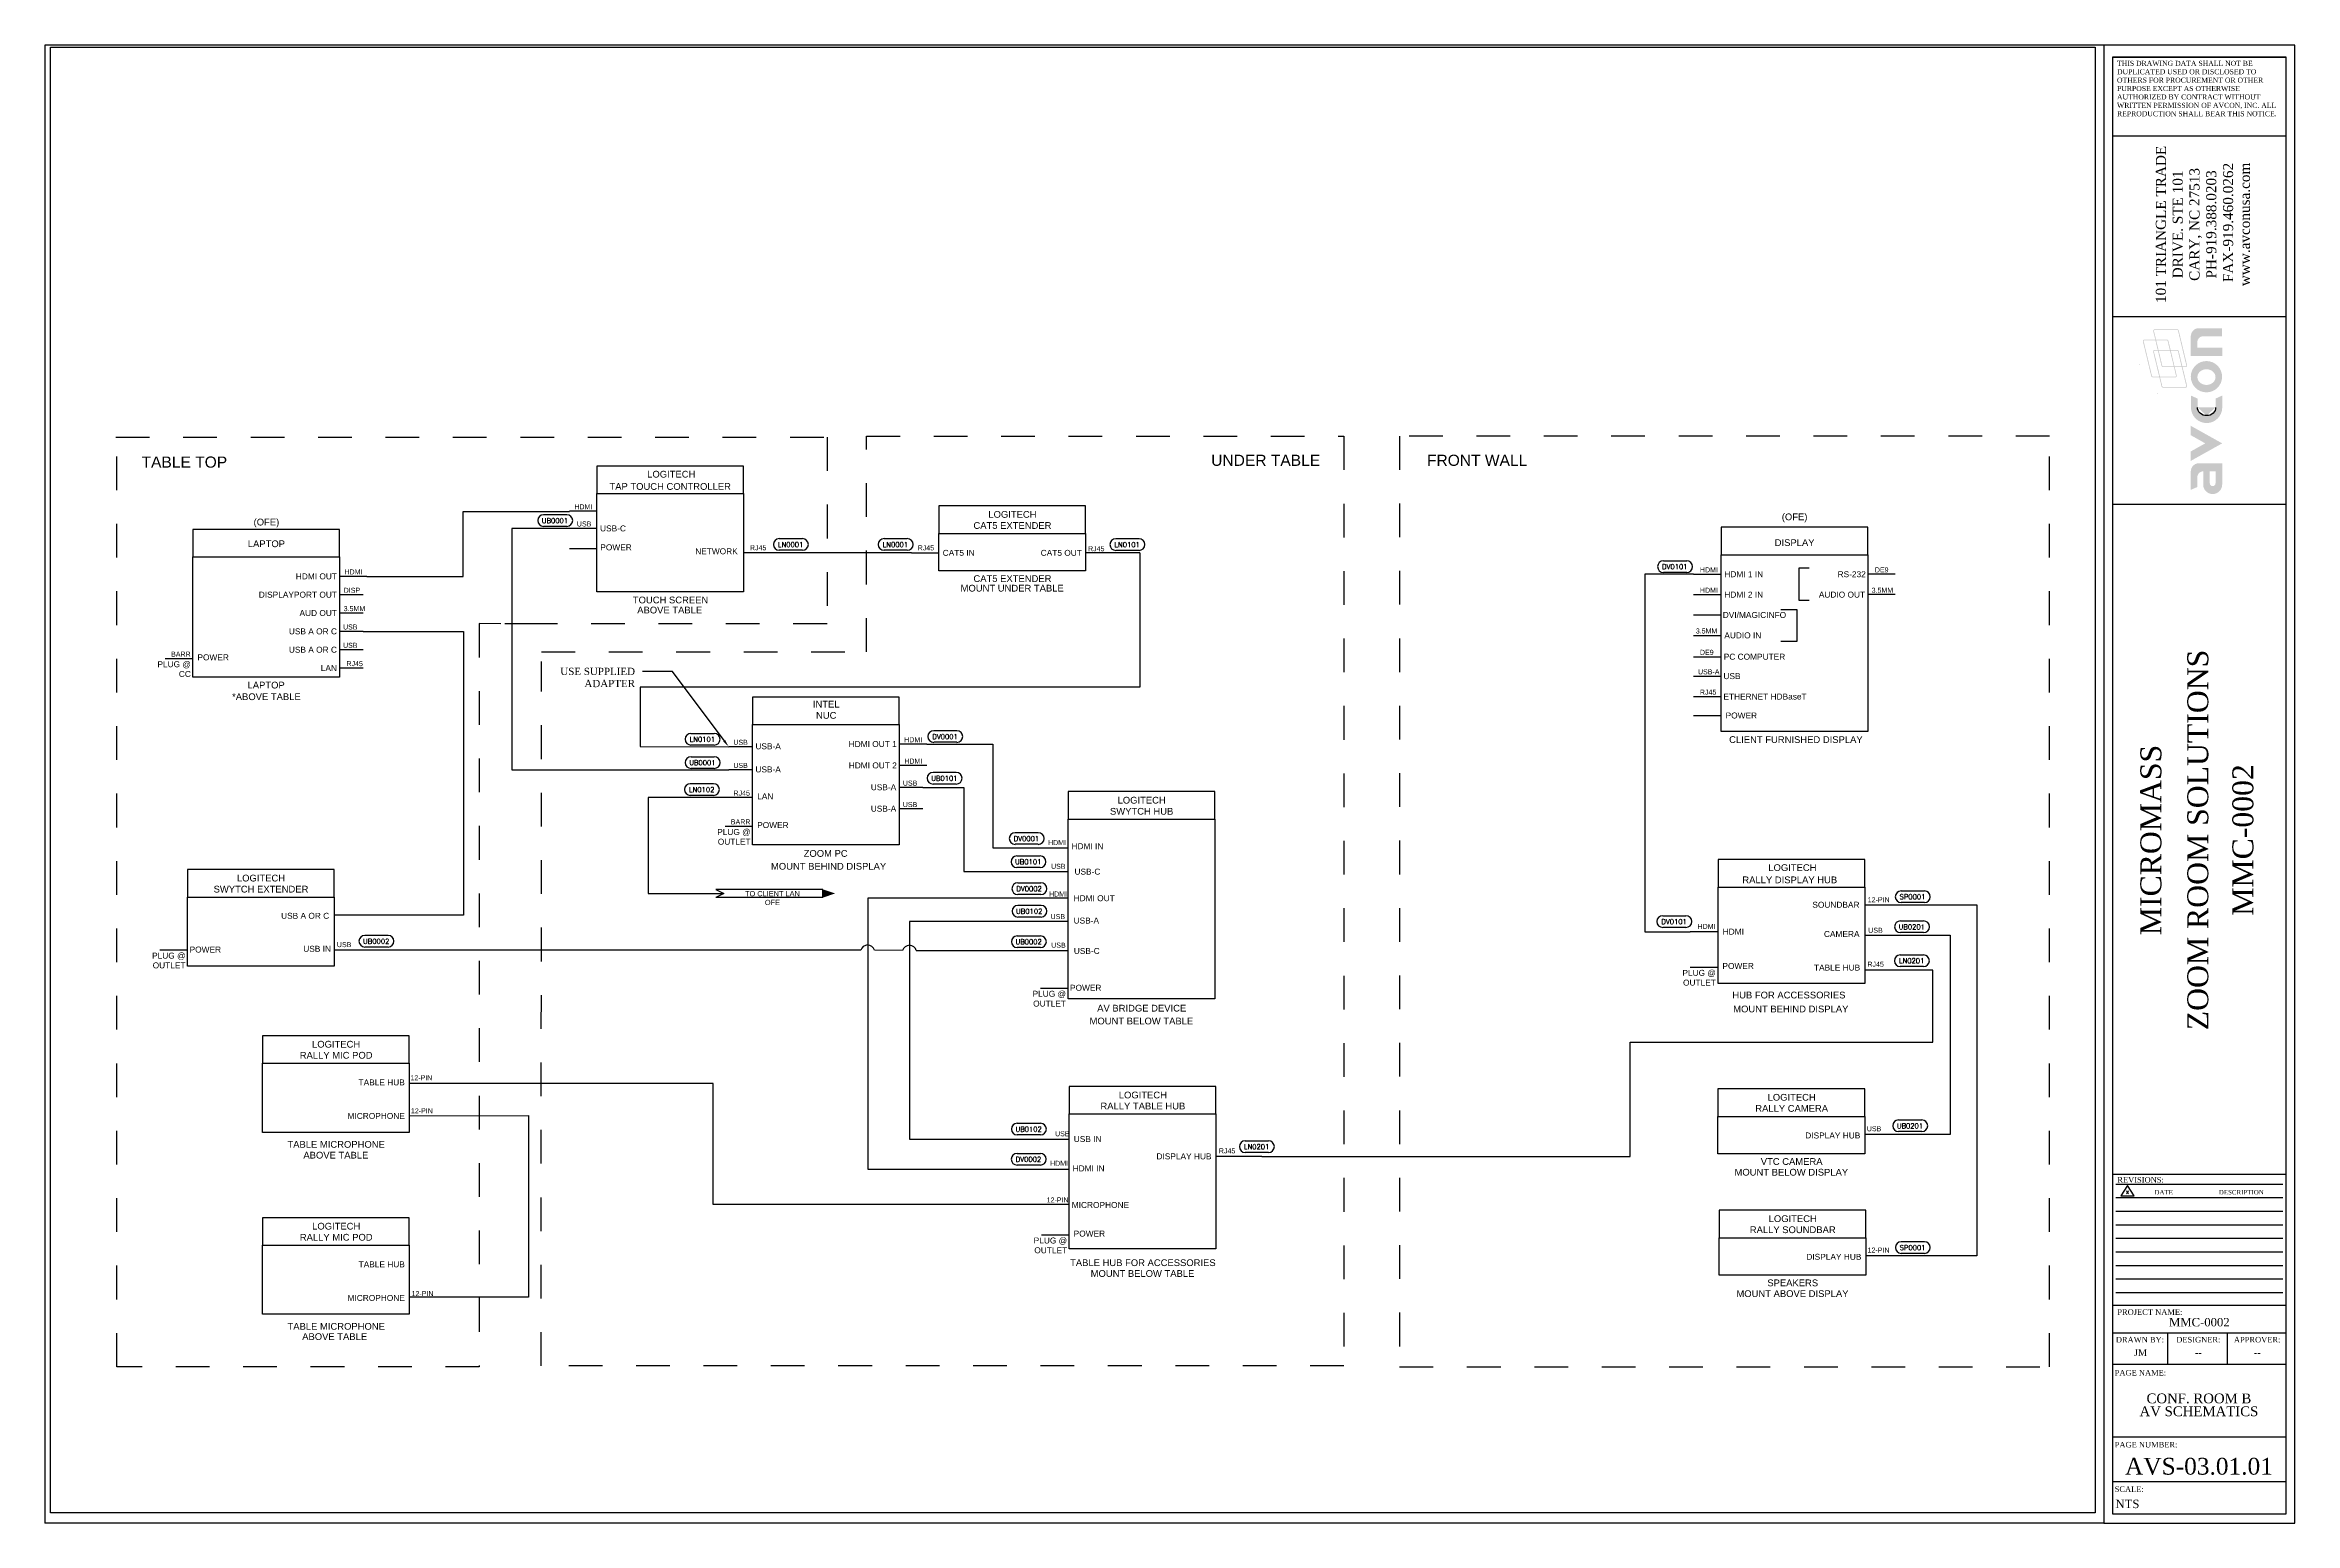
# Paper-space layout 'CR B' of a CAD drawing. Header units: inches. Extents: x 1 to 34.5, y 0.9 to 22.9.
# The model-space entities are those that its viewports show. They can reach past a viewport. Long polylines and large blocks are cut down to what shows.
import ezdxf
from ezdxf import colors
from ezdxf.entities.mleader import LeaderData, LeaderLine
from ezdxf.enums import TextEntityAlignment as Align
from ezdxf.math import Vec2, Vec3

# ---------------------------------------------------------------- set-up
doc = ezdxf.new("R2010")
doc.units = ezdxf.units.IN
doc.header["$MEASUREMENT"] = 0
doc.linetypes.add('1DASH', pattern=[1, 0.5, -0.5])
for name, color, linetype in [('AV-1-DASH', 3, '1DASH'), ('AV-BORDER', 7, 'Continuous'), ('AV-CABLE-AUDIO', 4, 'Continuous'), ('AV-CABLE-CNTRL', 2, 'Continuous'), ('AV-CABLE-VIDEO', 6, 'Continuous'), ('AV-CBL-AUDIO', 4, 'Continuous'), ('AV-DEVICE', 4, 'Continuous'), ('AV-NOTE', 1, 'Continuous'), ('AV-TEXT', 2, 'Continuous')]:
    doc.layers.add(name, color=color, linetype=linetype)
doc.layers.add('AV-VPRT', color=9, linetype='Continuous', plot=False)
doc.styles.add('AVCON', font='BOOKOS.TTF')
doc.styles.add('PDF Arial', font='arial.ttf')
doc.styles.get("Standard").update_dxf_attribs({"font": 'simplex.shx'})
doc.styles.add('WL-BASE', font='arial.ttf')

# ---------------------------------------------------------------- blocks, each defined once
blk = doc.blocks.new('PAGE TITLES')
at = {"style": 'AVCON'}
for tag, height, p in [('NAME-1', 0.146, (1.295, 1.842)), ('NAME-2', 0.146, (1.295, 1.65)), ('NAME-3', 0.146, (1.295, 1.458)), ('NAME-4', 0.146, (1.295, 1.261)), ('PAGE_NUMBER', 0.25, (1.295, 0.588))]:
    blk.add_attdef(tag, text='', height=height, dxfattribs=at).set_placement(p, align=Align.CENTER)
blk.add_attdef('SCALE', (0.051, 0.089), '', height=0.125, dxfattribs=at)
blk = doc.blocks.new('REVISION CALL-OUT')
for p, q in [((0, 0.3), (-0.2, 0)), ((-0.2, 0), (0.2, 0)), ((0.2, 0), (0, 0.3))]:
    blk.add_line(p, q)
at = {"layer": 'AV-TEXT', "flags": 4}
blk.add_attdef('CHANGE', text='', height=0.125, dxfattribs=at).set_placement((0, 0.121), align=Align.MIDDLE_CENTER)
blk = doc.blocks.new('NEW Title Block Arch-D USE THIS')
at = {"layer": 'AV-BORDER'}
for p, q in [((43.707, 25.108), (46.297, 25.108)), ((43.707, 23.939), (46.297, 23.939)), ((43.707, 21.249), (46.297, 21.249)), ((43.76, 8.337), (46.246, 8.337)), ((43.76, 8.135), (46.246, 8.135)), ((43.76, 7.933), (46.246, 7.933)), ((43.76, 7.731), (46.246, 7.731)), ((43.76, 7.529), (46.246, 7.529)), ((43.76, 7.327), (46.246, 7.327)), ((43.76, 7.126), (46.246, 7.126)), ((43.76, 6.924), (46.246, 6.924)), ((43.76, 6.722), (46.246, 6.722)), ((43.707, 6.532), (46.297, 6.532)), ((43.707, 6.121), (46.297, 6.121)), ((44.533, 5.656), (44.533, 6.121)), ((45.423, 5.656), (45.423, 6.121)), ((43.707, 5.656), (46.297, 5.656)), ((43.707, 4.573), (46.297, 4.573)), ((43.707, 3.911), (46.297, 3.911))]:
    blk.add_line(p, q, dxfattribs=at)
at = {"layer": 'AV-BORDER', "color": 7, "linetype": 'Continuous'}
for points in [[(12.926, 25.291), (12.926, 3.291)], [(43.707, 25.291), (12.926, 25.291)], [(43.578, 3.291), (12.926, 3.291)]]:
    blk.add_lwpolyline(points, dxfattribs=at)
for points in [[(43.578, 3.291), (46.426, 3.291), (46.426, 25.291), (43.578, 25.291)], [(46.297, 3.428), (46.297, 25.108), (43.707, 25.108), (43.707, 3.428)], [(46.297, 8.482), (46.297, 25.108), (43.707, 25.108), (43.707, 8.482)], [(46.297, 8.482), (46.297, 18.453), (43.707, 18.453), (43.707, 8.482)]]:
    blk.add_lwpolyline(points, close=True, dxfattribs=at)
at = {"xscale": 0.5, "yscale": 0.5, "zscale": 0.5}
blk.add_blockref('REVISION CALL-OUT', (43.934, 8.163), dxfattribs=at).add_auto_attribs({'CHANGE': 'x'})
at = {"layer": 'AV-BORDER', "color": 7, "style": 'AVCON'}
for s, height, p in [('REVISIONS:', 0.0833, (43.781, 8.399)), ('DATE', 0.0675, (44.334, 8.215)), ('DESCRIPTION', 0.0675, (45.292, 8.215)), ('PROJECT NAME:', 0.08333, (43.781, 6.431)), ('PAGE NAME:', 0.0833, (43.742, 5.528)), ('PAGE NUMBER:', 0.08333, (43.742, 4.457)), ('SCALE:', 0.0833, (43.742, 3.795))]:
    blk.add_text(s, height=height, dxfattribs=at).set_placement(p, align=Align.MIDDLE_LEFT)
for s, p in [('DRAWN BY: ', (44.133, 6.02)), ('DESIGNER:', (44.987, 6.02)), ('APPROVER:', (45.863, 6.02))]:
    blk.add_text(s, height=0.0833, dxfattribs=at).set_placement(p, align=Align.MIDDLE_CENTER)
at = {"layer": 'AV-BORDER', "insert": (43.776, 25.056), "char_height": 0.075, "width": 2.4436, "attachment_point": 1, "style": 'AVCON'}
blk.add_mtext('{\\C7;THIS DRAWING DATA SHALL NOT BE DUPLICATED USED OR DISCLOSED TO OTHERS FOR PROCUREMENT OR OTHER PURPOSE EXCEPT AS OTHERWISE AUTHORIZED BY CONTRACT WITHOUT WRITTEN PERMISSION OF AVCON, INC. ALL REPRODUCTION SHALL BEAR THIS NOTICE.\\fCourier New|b1|i0|c0|p49;\\P\\H1.333x;\\C256; }', dxfattribs=at)
at = {"layer": 'AV-BORDER', "insert": (45.056, 22.621), "char_height": 0.15, "width": 3.5056, "attachment_point": 5, "rotation": 90, "style": 'AVCON'}
blk.add_mtext('101 TRIANGLE TRADE \\PDRIVE. STE 101\\PCARY, NC 27513\\PPH-919.388.0203\\P FAX-919.460.0262\\Pwww.avconusa.com', dxfattribs=at)
at = {"layer": 'AV-BORDER', "style": 'AVCON'}
for tag, p in [('PROJECT_NAME_2', (45.806, 13.458)), ('PROJECT_NAME', (45.135, 13.458)), ('CLIENT', (44.436, 13.458))]:
    blk.add_attdef(tag, text='', height=0.312, rotation=90, dxfattribs=at).set_placement(p, align=Align.CENTER)
for tag, height, p in [('PROJECT_NAME', 0.125, (45.002, 6.217)), ('DRAWN_BY', 0.1, (44.126, 5.778)), ('DESIGNER', 0.1, (44.986, 5.778)), ('APPROVER', 0.1, (45.863, 5.778))]:
    blk.add_attdef(tag, text='', height=height, dxfattribs=at).set_placement(p, align=Align.CENTER)
blk = doc.blocks.new('WIRE_LABEL')
at = {"layer": 'AV-TEXT'}
for p, q in [((-0.137, 0.141), (0.143, 0.141)), ((0.143, 0), (-0.137, 0))]:
    blk.add_line(p, q, dxfattribs=at)
for centre, start, end in [((-0.137, 0.07), 90, 270), ((0.143, 0.07), 270, 90)]:
    blk.add_arc(centre, 0.0703, start, end, dxfattribs=at)
blk.add_attdef('NUMBER', text='', height=0.06, dxfattribs=at).set_placement((0, 0.039), align=Align.CENTER)

msp = doc.modelspace()

# ---------------------------------------------------------------- linework, layer by layer
for points in [[(104.599, 16.117), (106.79, 16.117), (106.79, 16.528), (104.599, 16.528)], [(104.599, 16.117), (106.79, 16.117), (106.79, 14.651), (104.599, 14.651)], [(109.708, 15.522), (111.9, 15.522), (111.9, 15.933), (109.708, 15.933)], [(109.708, 15.522), (111.9, 15.522), (111.9, 14.964), (109.708, 14.964)], [(106.924, 12.665), (109.116, 12.665), (109.116, 13.076), (106.924, 13.076)], [(106.924, 12.665), (109.116, 12.665), (109.116, 10.867), (106.924, 10.867)], [(111.639, 11.253), (113.831, 11.253), (113.831, 11.664), (111.639, 11.664)], [(111.639, 11.253), (113.831, 11.253), (113.831, 8.57), (111.639, 8.57)], [(98.478, 10.089), (100.67, 10.089), (100.67, 10.5), (98.478, 10.5)], [(121.353, 10.239), (123.545, 10.239), (123.545, 10.65), (121.353, 10.65)], [(98.478, 10.089), (100.67, 10.089), (100.67, 9.057), (98.478, 9.057)], [(121.353, 10.239), (123.545, 10.239), (123.545, 8.798), (121.353, 8.798)], [(99.601, 7.607), (101.793, 7.607), (101.793, 8.018), (99.601, 8.018)], [(99.601, 7.607), (101.793, 7.607), (101.793, 6.574), (99.601, 6.574)], [(111.656, 6.848), (113.848, 6.848), (113.848, 7.259), (111.656, 7.259)], [(121.352, 6.813), (123.544, 6.813), (123.544, 7.224), (121.352, 7.224)], [(111.656, 6.848), (113.848, 6.848), (113.848, 4.834), (111.656, 4.834)], [(121.352, 6.813), (123.544, 6.813), (123.544, 6.255), (121.352, 6.255)], [(121.369, 5), (123.561, 5), (123.561, 5.411), (121.369, 5.411)], [(99.601, 4.888), (101.793, 4.888), (101.793, 5.299), (99.601, 5.299)], [(99.601, 4.888), (101.793, 4.888), (101.793, 3.856), (99.601, 3.856)], [(121.369, 5), (123.561, 5), (123.561, 4.442), (121.369, 4.442)]]:
    msp.add_lwpolyline(points, close=True)
at = {"color": 1}
for points in [[(98.559, 15.172), (100.751, 15.172), (100.751, 15.583), (98.559, 15.583)], [(121.397, 15.203), (123.589, 15.203), (123.589, 15.614), (121.397, 15.614)], [(98.559, 15.172), (100.751, 15.172), (100.751, 13.373), (98.559, 13.373)], [(121.397, 15.203), (123.589, 15.203), (123.589, 12.565), (121.397, 12.565)]]:
    msp.add_lwpolyline(points, close=True, dxfattribs=at)
at = {"layer": 'AV-1-DASH'}
for points in [[(97.409, 16.96), (108.037, 16.96), (108.037, 14.172), (103.727, 14.172), (103.16, 14.173), (102.839, 14.174), (102.839, 3.071), (97.422, 3.071), (97.422, 16.96)], [(103.77, 13.754), (108.625, 13.754), (108.625, 16.974), (115.762, 16.974), (115.762, 16.974), (115.762, 3.084), (103.765, 3.084), (103.77, 13.607)], [(116.593, 16.977), (116.593, 3.071), (126.306, 3.071), (126.306, 16.977), (116.593, 16.977)]]:
    msp.add_lwpolyline(points, dxfattribs=at)
at = {"layer": 'AV-CABLE-AUDIO', "color": 2}
msp.add_line((104.597, 15.598), (103.328, 15.598), dxfattribs=at)
at = {"layer": 'AV-CABLE-AUDIO', "color": 1}
for p, q in [((104.188, 15.297), (104.599, 15.297)), ((122.713, 15.004), (122.559, 15.004)), ((122.559, 15.004), (122.559, 14.525)), ((122.559, 14.525), (122.713, 14.525)), ((122.289, 14.386), (122.529, 14.386)), ((122.529, 14.386), (122.529, 13.907)), ((122.529, 13.907), (122.289, 13.907)), ((98.148, 13.654), (98.559, 13.654)), ((120.986, 12.802), (121.397, 12.802)), ((106.513, 11.148), (106.924, 11.148)), ((98.068, 9.3), (98.479, 9.3)), ((120.938, 9.043), (121.349, 9.043)), ((111.226, 8.729), (111.637, 8.729)), ((111.243, 5.044), (111.654, 5.044))]:
    msp.add_line(p, q, dxfattribs=at)
at = {"layer": 'AV-CABLE-AUDIO'}
for p, q in [((124, 14.608), (123.589, 14.608)), ((120.986, 13.999), (121.397, 13.999))]:
    msp.add_line(p, q, dxfattribs=at)
at = {"layer": 'AV-CABLE-CNTRL'}
for p, q in [((109.297, 15.232), (109.708, 15.232)), ((112.712, 15.232), (111.9, 15.232)), ((101.105, 14.059), (100.751, 14.059)), ((101.105, 13.785), (100.751, 13.785)), ((101.105, 13.511), (100.751, 13.511)), ((120.986, 13.68), (121.397, 13.68)), ((120.986, 13.39), (121.397, 13.39)), ((120.986, 13.085), (121.397, 13.085)), ((106.924, 12.336), (106.57, 12.336)), ((106.924, 11.991), (106.57, 11.991)), ((106.923, 11.578), (106.57, 11.578)), ((109.47, 11.726), (109.116, 11.726)), ((109.47, 11.407), (109.116, 11.407)), ((107.975, 10.202), (106.373, 10.202)), ((106.373, 10.202), (106.493, 10.143)), ((106.493, 10.143), (106.373, 10.084)), ((107.975, 10.085), (107.975, 10.202)), ((107.975, 10.084), (106.373, 10.084)), ((114.537, 6.211), (113.848, 6.211))]:
    msp.add_line(p, q, dxfattribs=at)
at = {"layer": 'AV-CABLE-CNTRL', "color": 1}
msp.add_line((107.975, 10.084), (107.975, 10.202), dxfattribs=at)
at = {"layer": 'AV-CABLE-CNTRL'}
for points in [[(103.328, 15.598), (103.328, 11.989), (106.57, 11.991)], [(112.712, 15.232), (112.712, 13.224), (105.244, 13.224), (105.244, 12.338), (106.565, 12.336)], [(109.297, 15.232), (106.79, 15.232)], [(101.105, 14.059), (102.603, 14.059), (102.603, 9.818), (100.67, 9.818)], [(106.57, 11.578), (105.366, 11.578), (105.366, 10.143), (106.493, 10.143)], [(109.47, 11.726), (110.08, 11.726), (110.08, 10.47), (111.639, 10.47)], [(123.545, 9.973), (125.221, 9.973), (125.221, 4.73), (123.561, 4.73)], [(111.639, 9.726), (109.269, 9.726), (109.269, 6.471), (111.656, 6.471)], [(123.545, 9.519), (124.822, 9.519), (124.822, 6.541), (123.544, 6.541)], [(108.541, 9.294), (100.67, 9.294)], [(109.166, 9.289), (108.747, 9.294)], [(109.371, 9.289), (111.639, 9.289)], [(114.537, 6.211), (120.037, 6.211), (120.037, 7.919), (124.564, 7.919), (124.564, 8.999), (123.545, 8.999)], [(111.656, 5.495), (106.335, 5.495), (106.335, 7.303), (101.793, 7.303)], [(101.793, 6.822), (103.576, 6.827)], [(103.576, 6.827), (103.576, 4.109), (101.797, 4.109)]]:
    msp.add_lwpolyline(points, dxfattribs=at)
for centre in [(108.644, 9.267), (109.269, 9.262)]:
    msp.add_arc(centre, 0.106, 15, 165, dxfattribs=at)
msp.add_solid([(107.975, 10.204), (108.16, 10.143), (107.975, 10.081)], dxfattribs=at)
at = {"layer": 'AV-CABLE-VIDEO'}
for p, q in [((104.599, 15.854), (104.188, 15.854)), ((101.162, 14.881), (100.751, 14.881)), ((109.527, 12.375), (109.116, 12.375)), ((109.529, 12.056), (109.118, 12.056)), ((121.348, 9.572), (120.937, 9.572))]:
    msp.add_line(p, q, dxfattribs=at)
at = {"layer": 'AV-CABLE-VIDEO', "color": 6}
for p, q in [((120.986, 14.913), (121.397, 14.913)), ((120.986, 14.608), (121.397, 14.608)), ((120.986, 14.304), (121.397, 14.304))]:
    msp.add_line(p, q, dxfattribs=at)
at = {"layer": 'AV-CABLE-VIDEO', "color": 2}
msp.add_line((124, 14.913), (123.589, 14.913), dxfattribs=at)
at = {"layer": 'AV-CABLE-VIDEO', "color": 114, "true_color": 0x139b48}
msp.add_line((101.105, 14.607), (100.751, 14.607), dxfattribs=at)
at = {"layer": 'AV-CABLE-VIDEO'}
for points in [[(101.162, 14.881), (102.601, 14.881), (102.601, 15.85), (104.188, 15.85)], [(120.986, 14.913), (120.26, 14.913), (120.26, 9.572), (120.937, 9.572)], [(109.527, 12.375), (110.515, 12.375), (110.515, 10.824), (111.639, 10.824)], [(111.639, 10.071), (108.646, 10.071), (108.646, 6.026), (111.656, 6.026)]]:
    msp.add_lwpolyline(points, dxfattribs=at)
at = {"layer": 'AV-CBL-AUDIO'}
msp.add_line((101.105, 14.333), (100.751, 14.333), dxfattribs=at)
at = {"layer": 'AV-VPRT'}
msp.add_lwpolyline([(96.433, 22.789), (126.987, 22.789), (126.987, 0.887), (96.433, 0.887)], close=True, dxfattribs=at)

# ---------------------------------------------------------------- block references
at = {"layer": 'AV-DEVICE', "xscale": 1.241608134679848, "yscale": 1.241608134679848, "zscale": 1.241608134679848}
for p, values in [((103.971, 15.628), {'NUMBER': 'UB0001'}), ((107.493, 15.27), {'NUMBER': 'LN0001'}), ((109.059, 15.27), {'NUMBER': 'LN0001'}), ((112.522, 15.269), {'NUMBER': 'LN0101'}), ((120.707, 14.939), {'NUMBER': 'DV0101'}), ((106.174, 12.36), {'NUMBER': 'LN0101'}), ((109.801, 12.401), {'NUMBER': 'DV0001'}), ((106.175, 12.011), {'NUMBER': 'UB0001'}), ((106.164, 11.609), {'NUMBER': 'LN0102'}), ((109.791, 11.778), {'NUMBER': 'UB0101'}), ((111.017, 10.877), {'NUMBER': 'DV0001'}), ((111.044, 10.53), {'NUMBER': 'UB0101'}), ((111.057, 10.127), {'NUMBER': 'DV0002'}), ((124.259, 10.007), {'NUMBER': 'SP0001'}), ((111.059, 9.791), {'NUMBER': 'UB0102'}), ((120.696, 9.636), {'NUMBER': 'DV0101'}), ((101.3, 9.343), {'NUMBER': 'UB0002'}), ((111.05, 9.335), {'NUMBER': 'UB0002'}), ((124.248, 9.558), {'NUMBER': 'UB0201'}), ((124.246, 9.051), {'NUMBER': 'LN0201'}), ((124.221, 6.585), {'NUMBER': 'UB0201'}), ((111.05, 6.535), {'NUMBER': 'UB0102'}), ((114.457, 6.273), {'NUMBER': 'LN0201'}), ((111.048, 6.085), {'NUMBER': 'DV0002'}), ((124.26, 4.766), {'NUMBER': 'SP0001'})]:
    msp.add_blockref('WIRE_LABEL', p, dxfattribs=at).add_auto_attribs(values)

# ---------------------------------------------------------------- texts
at = {"style": 'WL-BASE'}
for s, height, p in [('TABLE TOP', 0.1665, (97.793, 16.588)), ('UNDER TABLE', 0.16652, (113.778, 16.615)), ('FRONT WALL', 0.1665, (117.003, 16.615))]:
    msp.add_text(s, height=height, dxfattribs=at).set_placement(p, align=Align.MIDDLE_LEFT)
for s, height, p in [('TAP TOUCH CONTROLLER', 0.10083, (106.601, 16.224)), ('LOGITECH', 0.1008, (106.069, 16.407)), ('TOUCH SCREEN', 0.10083, (106.262, 14.528)), ('ZOOM PC', 0.1008, (108.345, 10.741)), ('LOGITECH', 0.1008, (122.824, 10.529)), ('RALLY DISPLAY HUB', 0.10083, (123.133, 10.346)), ('HUB FOR ACCESSORIES', 0.10083, (123.257, 8.625))]:
    msp.add_text(s, height=height, dxfattribs=at).set_placement(p, align=Align.MIDDLE_RIGHT)
for s, height, p in [('CAT5 EXTENDER', 0.10083, (110.808, 14.847)), ('AV BRIDGE DEVICE', 0.10083, (112.74, 8.429)), ('TABLE MICROPHONE', 0.10083, (100.701, 6.394)), ('VTC CAMERA', 0.1008, (122.453, 6.138)), ('TABLE HUB FOR ACCESSORIES', 0.10083, (112.757, 4.626)), ('SPEAKERS', 0.1008, (122.469, 4.325)), ('TABLE MICROPHONE', 0.10083, (100.702, 3.675))]:
    msp.add_text(s, height=height, dxfattribs=at).set_placement(p, align=Align.MIDDLE_CENTER)
at = {"color": 1, "style": 'WL-BASE'}
for s, height, p in [('ABOVE TABLE', 0.10083, (105.686, 14.377)), ('*ABOVE TABLE', 0.10083, (99.659, 13.082)), ('LAPTOP', 0.1008, (99.655, 13.256)), ('MOUNT BELOW TABLE', 0.10083, (112.735, 8.237)), ('ABOVE TABLE', 0.10083, (100.697, 6.233)), ('MOUNT BELOW DISPLAY', 0.10083, (122.448, 5.978)), ('MOUNT BELOW TABLE', 0.10083, (112.752, 4.465)), ('MOUNT ABOVE DISPLAY', 0.10083, (122.465, 4.164)), ('ABOVE TABLE', 0.10083, (100.679, 3.522))]:
    msp.add_text(s, height=height, dxfattribs=at).set_placement(p, align=Align.MIDDLE_CENTER)
msp.add_text('CLIENT FURNISHED DISPLAY', height=0.10083, dxfattribs=at).set_placement((123.514, 12.442), align=Align.MIDDLE_RIGHT)
at = {"attachment_point": 2, "style": 'WL-BASE'}
for s, heights, insert, char_height in [('LOGITECH', [0], (110.808, 15.857), 0.1008), ('CAT5 EXTENDER', [0], (110.808, 15.691), 0.10083), ('INTEL\\PNUC', [0.445], (108.025, 13.022), 0.1008), ('LOGITECH', [0], (112.739, 11.587), 0.1008), ('SWYTCH HUB', [0], (112.739, 11.421), 0.1008), ('LOGITECH', [0], (99.578, 10.423), 0.1008), ('SWYTCH EXTENDER', [0], (99.578, 10.258), 0.10083), ('RALLY MIC POD', [0], (100.701, 7.776), 0.10083), ('LOGITECH', [0], (100.701, 7.941), 0.1008), ('LOGITECH', [0], (112.757, 7.182), 0.1008), ('LOGITECH', [0], (122.453, 7.148), 0.1008), ('RALLY TABLE HUB', [0], (112.757, 7.017), 0.10083), ('RALLY CAMERA', [0], (122.453, 6.982), 0.10083), ('RALLY MIC POD', [0], (100.702, 5.057), 0.10083), ('LOGITECH', [0], (100.702, 5.222), 0.1008), ('RALLY SOUNDBAR', [0], (122.469, 5.169), 0.10083), ('LOGITECH', [0], (122.469, 5.334), 0.1008)]:
    msp.add_mtext_dynamic_manual_height_columns(s, width=3.03705, gutter_width=1, heights=heights, dxfattribs=dict(at, insert=insert, char_height=char_height))
at = {"color": 1, "attachment_point": 2, "style": 'WL-BASE'}
for s, heights, insert, char_height in [('(OFE)', [0], (122.497, 15.82), 0.1008), ('LAPTOP', [0.114], (99.659, 15.418), 0.1008), ('\\pxqr;DISPLAY', [0], (121.276, 15.435), 0.10083)]:
    msp.add_mtext_dynamic_manual_height_columns(s, width=3.03705, gutter_width=1, heights=heights, dxfattribs=dict(at, insert=insert, char_height=char_height))
at = {"layer": 'AV-CABLE-AUDIO', "color": 2, "style": 'WL-BASE'}
for s, height, p in [('USB-C', 0.089, (105.032, 15.597)), ('USB-C', 0.089, (112.122, 10.469)), ('USB-A', 0.089, (112.102, 9.738)), ('SOUNDBAR', 0.089, (123.467, 9.974)), ('CAMERA', 0.089, (123.467, 9.537)), ('USB IN', 0.089, (100.624, 9.316)), ('USB-C', 0.089, (112.112, 9.284)), ('TABLE HUB', 0.089, (123.477, 9.036)), ('TABLE HUB', 0.089, (101.727, 7.32)), ('MICROPHONE', 0.089, (101.728, 6.819)), ('USB IN', 0.089, (112.139, 6.474)), ('DISPLAY HUB', 0.08905, (123.479, 6.527)), ('DISPLAY HUB', 0.08905, (113.783, 6.215)), ('MICROPHONE', 0.089, (112.551, 5.489)), ('DISPLAY HUB', 0.08905, (123.495, 4.714)), ('TABLE HUB', 0.089, (101.728, 4.602)), ('MICROPHONE', 0.089, (101.728, 4.1))]:
    msp.add_text(s, height=height, dxfattribs=at).set_placement(p, align=Align.MIDDLE_RIGHT)
at = {"layer": 'AV-CABLE-AUDIO', "color": 1, "style": 'WL-BASE'}
for s, p in [('POWER', (105.119, 15.314)), ('PLUG @', (98.53, 13.568)), ('CC', (98.53, 13.422)), ('POWER', (99.098, 13.671)), ('POWER', (121.936, 12.802)), ('PLUG @', (106.895, 11.062)), ('POWER', (107.463, 11.165)), ('OUTLET', (106.895, 10.916)), ('PLUG @', (98.45, 9.214)), ('OUTLET', (98.45, 9.068)), ('POWER', (98.981, 9.305)), ('POWER', (121.888, 9.06)), ('POWER', (112.138, 8.734)), ('PLUG @', (121.32, 8.957)), ('OUTLET', (121.32, 8.811)), ('PLUG @', (111.608, 8.644)), ('OUTLET', (111.608, 8.498)), ('POWER', (112.193, 5.061)), ('PLUG @', (111.625, 4.958)), ('OUTLET', (111.625, 4.812))]:
    msp.add_text(s, height=0.089, dxfattribs=at).set_placement(p, align=Align.MIDDLE_RIGHT)
at = {"layer": 'AV-CABLE-AUDIO', "color": 2, "style": 'WL-BASE'}
for s, p in [('RJ45', (106.885, 15.27)), ('RJ45', (109.392, 15.269)), ('RJ45', (111.938, 15.256)), ('USB', (123.597, 9.555)), ('USB', (123.576, 6.59))]:
    msp.add_text(s, height=0.0753, dxfattribs=at).set_placement(p)
at = {"layer": 'AV-CABLE-AUDIO', "style": 'WL-BASE'}
for s, p in [('AUDIO OUT', (123.55, 14.608)), ('AUDIO IN', (121.999, 13.999))]:
    msp.add_text(s, height=0.089, dxfattribs=at).set_placement(p, align=Align.MIDDLE_RIGHT)
for p in [(123.648, 14.636), (121.02, 14.027)]:
    msp.add_text('3.5MM', height=0.0753, dxfattribs=at).set_placement(p)
at = {"layer": 'AV-CABLE-AUDIO', "color": 1, "style": 'WL-BASE'}
for p in [(98.235, 13.681), (106.6, 11.175)]:
    msp.add_text('BARR', height=0.0753, dxfattribs=at).set_placement(p)
at = {"layer": 'AV-CABLE-AUDIO', "color": 6, "style": 'WL-BASE'}
msp.add_text('HDMI', height=0.089, dxfattribs=at).set_placement((121.74, 9.572), align=Align.MIDDLE_RIGHT)
at = {"layer": 'AV-CABLE-CNTRL', "style": 'WL-BASE'}
for s, p in [('USB', (104.299, 15.626)), ('USB', (100.804, 14.087)), ('USB', (100.804, 13.813)), ('RJ45', (100.855, 13.539)), ('USB-A', (121.053, 13.417)), ('DE9', (121.082, 13.708)), ('RJ45', (121.082, 13.113)), ('USB', (106.637, 12.364)), ('USB', (106.637, 12.018)), ('USB', (109.17, 11.754)), ('RJ45', (106.639, 11.605)), ('USB', (109.17, 11.434)), ('USB', (111.385, 10.511)), ('12-PIN', (123.59, 10.012)), ('USB', (111.378, 9.76)), ('USB', (100.712, 9.341)), ('USB', (111.387, 9.333)), ('RJ45', (123.585, 9.048)), ('12-PIN', (101.811, 7.352)), ('12-PIN', (101.819, 6.858)), ('USB', (111.445, 6.515)), ('RJ45', (113.893, 6.26)), ('12-PIN', (111.32, 5.526)), ('12-PIN', (123.588, 4.777)), ('12-PIN', (101.829, 4.127))]:
    msp.add_text(s, height=0.0753, dxfattribs=at).set_placement(p)
for s, p in [('NETWORK', (106.067, 15.256)), ('CAT5 IN', (109.766, 15.232))]:
    msp.add_text(s, height=0.089, dxfattribs=at).set_placement(p, align=Align.MIDDLE_LEFT)
for s, height, p in [('CAT5 OUT', 0.089, (111.845, 15.232)), ('USB A OR C', 0.089, (100.713, 14.059)), ('USB A OR C', 0.089, (100.713, 13.785)), ('LAN', 0.089, (100.713, 13.511)), ('PC COMPUTER', 0.08905, (122.357, 13.68)), ('USB', 0.089, (121.689, 13.39)), ('ETHERNET HDBaseT', 0.08905, (122.677, 13.085)), ('USB-A', 0.089, (107.347, 12.342)), ('USB-A', 0.089, (107.347, 11.996)), ('USB-A', 0.089, (109.071, 11.73)), ('LAN', 0.089, (107.235, 11.595)), ('USB-A', 0.089, (109.071, 11.41)), ('USB A OR C', 0.089, (100.597, 9.809))]:
    msp.add_text(s, height=height, dxfattribs=at).set_placement(p, align=Align.MIDDLE_RIGHT)
at = {"layer": 'AV-CABLE-CNTRL', "insert": (106.012, 9.968), "char_height": 0.07878, "width": 2.41828, "attachment_point": 7, "style": 'PDF Arial'}
msp.add_mtext('\\pxqc;TO CLIENT LAN\\POFE ', dxfattribs=at)
at = {"layer": 'AV-CABLE-VIDEO', "style": 'WL-BASE'}
for p in [(104.261, 15.882), (100.825, 14.909), (109.19, 12.402), (109.192, 12.083), (121.046, 9.613)]:
    msp.add_text('HDMI', height=0.0753, dxfattribs=at).set_placement(p)
for s, p in [('HDMI OUT', (100.713, 14.881)), ('HDMI OUT 1', (109.079, 12.375)), ('HDMI OUT 2', (109.08, 12.056))]:
    msp.add_text(s, height=0.089, dxfattribs=at).set_placement(p, align=Align.MIDDLE_RIGHT)
at = {"layer": 'AV-CABLE-VIDEO', "color": 6, "style": 'WL-BASE'}
for p in [(121.082, 14.94), (121.082, 14.636), (111.34, 10.865), (111.355, 10.097), (111.37, 6.074)]:
    msp.add_text('HDMI', height=0.0753, dxfattribs=at).set_placement(p)
for s, height, p in [('HDMI 1 IN', 0.089, (122.027, 14.913)), ('HDMI 2 IN', 0.089, (122.027, 14.608)), ('DVI/MAGICINFO', 0.08905, (122.37, 14.304)), ('HDMI IN', 0.089, (112.167, 10.849)), ('HDMI OUT', 0.089, (112.337, 10.072)), ('HDMI IN', 0.089, (112.184, 6.035))]:
    msp.add_text(s, height=height, dxfattribs=at).set_placement(p, align=Align.MIDDLE_RIGHT)
at = {"layer": 'AV-CABLE-VIDEO', "color": 2, "style": 'WL-BASE'}
msp.add_text('RS-232', height=0.089, dxfattribs=at).set_placement((123.561, 14.913), align=Align.MIDDLE_RIGHT)
msp.add_text('DE9', height=0.0753, dxfattribs=at).set_placement((123.696, 14.94))
at = {"layer": 'AV-CABLE-VIDEO', "color": 114, "true_color": 0x139b48, "style": 'WL-BASE'}
msp.add_text('DISPLAYPORT OUT', height=0.08905, dxfattribs=at).set_placement((100.713, 14.607), align=Align.MIDDLE_RIGHT)
msp.add_text('DISP', height=0.0753, dxfattribs=at).set_placement((100.814, 14.635))
at = {"layer": 'AV-CBL-AUDIO', "style": 'WL-BASE'}
msp.add_text('AUD OUT', height=0.089, dxfattribs=at).set_placement((100.713, 14.333), align=Align.MIDDLE_RIGHT)
msp.add_text('3.5MM', height=0.0753, dxfattribs=at).set_placement((100.814, 14.361))
at = {"layer": 'AV-NOTE', "style": 'WL-BASE'}
msp.add_text('MOUNT UNDER TABLE', height=0.10083, dxfattribs=at).set_placement((110.804, 14.704), align=Align.MIDDLE_CENTER)
for p in [(108.921, 10.549), (123.301, 8.417)]:
    msp.add_text('MOUNT BEHIND DISPLAY', height=0.10083, dxfattribs=at).set_placement(p, align=Align.MIDDLE_RIGHT)
at = {"layer": 'AV-NOTE', "color": 1, "insert": (99.659, 15.742), "char_height": 0.1008, "attachment_point": 2, "style": 'WL-BASE'}
msp.add_mtext_dynamic_manual_height_columns('(OFE)', width=3.03705, gutter_width=1, heights=[0], dxfattribs=at)

# ---------------------------------------------------------------- leaders
at = {"layer": 'AV-NOTE'}
ml = msp.add_multileader_mtext('Standard', dxfattribs=at)
ml.set_content('USE SUPPLIED\\PADAPTER', color=256, style='AVCON')
ml.set_leader_properties()
ml.build(insert=Vec2(0, 0))
ml.multileader.update_dxf_attribs({"dogleg_length": 0.36, "arrow_head_size": 0.109})
ctx = ml.context
ctx.base_point, ctx.char_height, ctx.arrow_head_size, ctx.landing_gap_size, ctx.plane_origin = Vec3(103.855, 13.461), 0.10864, 0.109, 0.112, Vec3(105.861, 18.886)
ctx.text_align_type = 2
notes = []
notes.append((ctx, [(1, (1, 1, 0), (105.727, 13.461), (-1, 0), 0.447, [(0, [(106.565, 12.339)], 0, [])])]))
ctx.mtext.insert, ctx.mtext.alignment, ctx.mtext.flow_direction = Vec3(105.168, 13.515), 3, 5
for ctx, leaders in notes:
    for number, flags, end, landing, length, lines in leaders:
        leader = LeaderData()
        leader.index, (leader.has_last_leader_line, leader.has_dogleg_vector, leader.attachment_direction) = number, flags
        leader.last_leader_point, leader.dogleg_vector, leader.dogleg_length = Vec3(end), Vec3(landing), length
        for number, points, colour, breaks in lines:
            line = LeaderLine()
            line.index, line.vertices, line.color, line.breaks = number, Vec3.list(points), colors.encode_raw_color(colour), breaks
            leader.lines.append(line)
        ctx.leaders.append(leader)

psp = doc.layouts.new('CR B')

# ---------------------------------------------------------------- hatches: boundary and pattern name
h = psp.add_hatch(color=8)
h.dxf.hatch_style = 1
h.paths.add_polyline_path([(32.53, 17.948), (32.532, 17.937), (32.757, 17.937, 0.485012), (32.779, 17.964), (32.749, 18.09), (32.738, 18.09), (32.768, 17.962, -0.485012), (32.757, 17.948)], flags=17)
h.paths.add_polyline_path([(32.518, 17.948), (32.521, 17.937), (32.532, 17.937), (32.53, 17.948)])
h.paths.add_polyline_path([(32.422, 17.948, -0.346791), (32.411, 17.957), (32.287, 18.473, -0.485012), (32.298, 18.487), (32.462, 18.487), (32.46, 18.498), (32.298, 18.498, 0.485012), (32.276, 18.471), (32.4, 17.954, 0.346791), (32.422, 17.937), (32.521, 17.937), (32.518, 17.948)])
h.paths.add_polyline_path([(32.44, 18.32, -0.485012), (32.451, 18.334), (32.499, 18.334), (32.496, 18.345), (32.451, 18.345, 0.485012), (32.429, 18.317), (32.518, 17.948), (32.53, 17.948)])
h.paths.add_polyline_path([(32.532, 17.937), (32.521, 17.937), (32.553, 17.801, 0.346791), (32.575, 17.783), (32.911, 17.783, 0.485012), (32.933, 17.811), (32.866, 18.09), (32.854, 18.09), (32.922, 17.808, -0.485012), (32.911, 17.795), (32.575, 17.795, -0.346791), (32.564, 17.803)])
h.paths.add_polyline_path([(32.496, 18.345), (32.499, 18.334), (32.511, 18.334), (32.508, 18.345)], flags=17)
h.paths.add_polyline_path([(32.474, 18.487), (32.462, 18.487), (32.496, 18.345), (32.508, 18.345)], flags=17)
h.paths.add_polyline_path([(32.499, 18.334), (32.553, 18.107, 0.346791), (32.575, 18.09), (32.738, 18.09), (32.735, 18.101), (32.575, 18.101, -0.346791), (32.564, 18.11), (32.511, 18.334)], flags=17)
h.paths.add_polyline_path([(32.508, 18.345), (32.511, 18.334), (32.679, 18.334), (32.676, 18.345)], flags=17)
h.paths.add_polyline_path([(32.46, 18.498), (32.462, 18.487), (32.474, 18.487), (32.471, 18.498)], flags=17)
h.paths.add_polyline_path([(32.44, 18.627, -0.485012), (32.451, 18.64), (32.787, 18.64, -0.346791), (32.798, 18.632), (32.922, 18.115, -0.485012), (32.911, 18.101), (32.863, 18.101), (32.866, 18.09), (32.911, 18.09, 0.485012), (32.933, 18.118), (32.809, 18.634, 0.346791), (32.787, 18.652), (32.451, 18.652, 0.485012), (32.429, 18.624), (32.46, 18.498), (32.471, 18.498)])
h.paths.add_polyline_path([(32.471, 18.498), (32.474, 18.487), (32.633, 18.487, -0.346791), (32.644, 18.478), (32.676, 18.345), (32.688, 18.345), (32.655, 18.481, 0.346791), (32.633, 18.498)], flags=17)
h.paths.add_polyline_path([(32.676, 18.345), (32.679, 18.334), (32.691, 18.334), (32.688, 18.345)], flags=17)
h.paths.add_polyline_path([(32.679, 18.334), (32.735, 18.101), (32.746, 18.101), (32.691, 18.334)], flags=17)
h.paths.add_polyline_path([(32.688, 18.345), (32.691, 18.334), (32.787, 18.334, -0.346791), (32.798, 18.325), (32.851, 18.101), (32.863, 18.101), (32.809, 18.328, 0.346791), (32.787, 18.345)], flags=17)
h.paths.add_polyline_path([(32.851, 18.101), (32.854, 18.09), (32.866, 18.09), (32.863, 18.101)], flags=17)
h.paths.add_polyline_path([(32.746, 18.101), (32.749, 18.09), (32.854, 18.09), (32.851, 18.101)], flags=17)
h.paths.add_polyline_path([(32.735, 18.101), (32.738, 18.09), (32.749, 18.09), (32.746, 18.101)], flags=17)
at = {"layer": 'AV-CABLE-CNTRL', "true_color": 0xed1f24}
h = psp.add_hatch(color=240, dxfattribs=at)
h.dxf.hatch_style = 1
h.paths.add_polyline_path([(33.222, 17.713, 1), (33.222, 18.179, 1)])
edge = h.paths.add_edge_path(flags=16)
edge.add_ellipse((33.222, 17.94), major_axis=(0.135, 0), ratio=0.863636, start_angle=0, end_angle=360, ccw=False)
edge = h.paths.add_edge_path()
edge.add_line((32.991, 17.665), (32.991, 17.488))
edge.add_arc((33.224, 17.489), 0.233, 180.1172, 270.0894)
edge.add_arc((33.224, 17.489), 0.233, 270.0278, 360)
edge.add_line((33.458, 17.489), (33.458, 17.666))
edge.add_line((33.458, 17.666), (33.359, 17.621))
edge.add_line((33.359, 17.621), (33.359, 17.489))
edge.add_line((33.359, 17.489), (33.359, 17.489))
edge.add_ellipse((33.224, 17.483), major_axis=(-0.135, 0), ratio=0.863636, start_angle=-270, end_angle=-176.983, ccw=False)
edge.add_ellipse((33.224, 17.483), major_axis=(0.135, 0), ratio=0.863636, start_angle=536.983, end_angle=630, ccw=False)
edge.add_line((33.09, 17.489), (33.089, 17.489))
edge.add_line((33.089, 17.489), (33.089, 17.621))
edge.add_line((33.089, 17.621), (32.991, 17.665))
h.paths.add_polyline_path([(32.989, 17.215), (32.989, 17.075), (33.204, 16.954), (32.989, 16.834), (32.989, 16.693), (33.456, 16.954)])
h.paths.add_polyline_path([(33.087, 16.657, 0.342362), (32.989, 16.543), (32.989, 16.543), (32.989, 16.262), (33.087, 16.304), (33.087, 16.451, -0.414214), (33.173, 16.537), (33.173, 16.341, 1), (33.456, 16.341), (33.456, 16.657)])
h.paths.add_polyline_path([(33.272, 16.537), (33.357, 16.537), (33.357, 16.359, -1), (33.272, 16.359)], flags=16)
h.paths.add_polyline_path([(33.087, 18.377), (33.087, 18.462, -0.414214), (33.172, 18.548), (33.455, 18.548), (33.455, 18.668), (33.087, 18.668, 0.342362), (32.989, 18.554), (32.988, 18.554), (32.988, 18.255), (33.456, 18.255), (33.456, 18.377)])

# ---------------------------------------------------------------- linework, layer by layer
at = {"layer": 'AV-CABLE-CNTRL', "color": 240, "true_color": 0xed1f24}
for p, q in [((32.228, 18.122), (32.228, 18.122)), ((32.498, 17.691), (32.498, 17.691))]:
    psp.add_line(p, q, dxfattribs=at)
at = {"layer": 'AV-CABLE-CNTRL', "color": 240, "true_color": 0xed1f24, "extrusion": (0, 0, -1)}
psp.add_ellipse((33.224, 17.483), major_axis=(0.135, 0), ratio=0.863636, start_param=-4.712389, end_param=-3.088937, dxfattribs=at)
at = {"layer": 'AV-CABLE-CNTRL', "color": 1, "extrusion": (0, 0, -1)}
psp.add_ellipse((33.224, 17.483), major_axis=(-0.135, 0), ratio=0.863636, start_param=-3.194249, end_param=-1.570796, dxfattribs=at)

# ---------------------------------------------------------------- block references
ref = psp.add_blockref('NEW Title Block Arch-D USE THIS', (-11.886, -2.408))
ref.add_attrib('CLIENT', 'MICROMASS', dxfattribs={"layer": 'AV-BORDER', "height": 0.3125, "rotation": 90, "style": 'AVCON'}).set_placement((32.55, 11.05), align=Align.CENTER)
ref.add_attrib('PROJECT_NAME', 'ZOOM ROOM SOLUTIONS', dxfattribs={"layer": 'AV-BORDER', "height": 0.3125, "rotation": 90, "style": 'AVCON'}).set_placement((33.249, 11.05), align=Align.CENTER)
ref.add_attrib('PROJECT_NAME_2', 'MMC-0002', dxfattribs={"layer": 'AV-BORDER', "height": 0.3125, "rotation": 90, "style": 'AVCON'}).set_placement((33.92, 11.05), align=Align.CENTER)
ref.add_attrib('PROJECT_NAME', 'MMC-0002', dxfattribs={"layer": 'AV-BORDER', "height": 0.125, "style": 'AVCON'}).set_placement((33.116, 3.81), align=Align.CENTER)
ref.add_attrib('DRAWN_BY', 'JM', dxfattribs={"layer": 'AV-BORDER', "height": 0.1, "style": 'AVCON'}).set_placement((32.24, 3.37), align=Align.CENTER)
ref.add_attrib('DESIGNER', '--', dxfattribs={"layer": 'AV-BORDER', "height": 0.1, "style": 'AVCON'}).set_placement((33.1, 3.37), align=Align.CENTER)
ref.add_attrib('APPROVER', '--', dxfattribs={"layer": 'AV-BORDER', "height": 0.1, "style": 'AVCON'}).set_placement((33.977, 3.37), align=Align.CENTER)
at = {"layer": 'AV-BORDER'}
ref = psp.add_blockref('PAGE TITLES', (31.816, 1.015), dxfattribs=at)
ref.add_attrib('NAME-2', 'CONF. ROOM B', dxfattribs={"layer": '0', "height": 0.1458, "style": 'AVCON'}).set_placement((33.11, 2.665), align=Align.CENTER)
ref.add_attrib('NAME-3', 'AV SCHEMATICS', dxfattribs={"layer": '0', "height": 0.1458, "style": 'AVCON'}).set_placement((33.11, 2.473), align=Align.CENTER)
ref.add_attrib('PAGE_NUMBER', 'AVS-03.01.01', dxfattribs={"layer": '0', "height": 0.25, "style": 'AVCON'}).set_placement((33.11, 1.603), align=Align.CENTER)
ref.add_attrib('SCALE', 'NTS', (31.867, 1.105), dxfattribs={"layer": '0', "height": 0.125, "style": 'AVCON'})

# ---------------------------------------------------------------- viewports
at = {"layer": 'AV-VPRT'}
psp.add_viewport(center=(16.366, 11.883), size=(30.652, 22), view_center_point=(111.733, 11.778), view_height=22.08206, dxfattribs=at)

doc.saveas('drawing.dxf')
